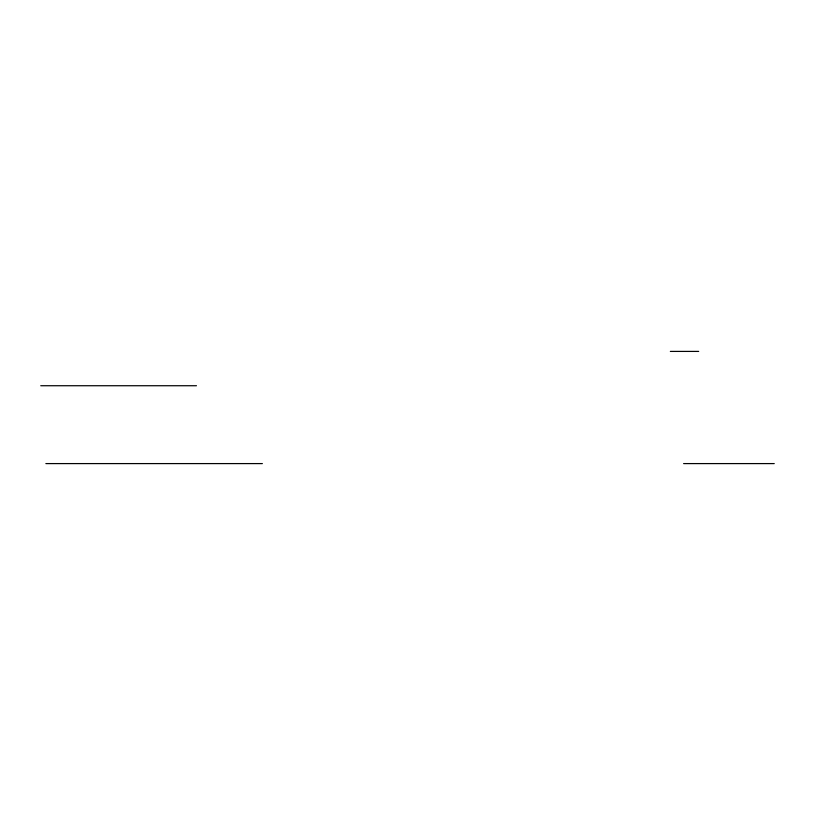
<?xml version="1.0" encoding="UTF-8"?>
<svg xmlns="http://www.w3.org/2000/svg" width="815" height="815" viewBox="0 0 815 815"><rect width="100%" height="100%" fill="white"/><g stroke="black" fill="none" stroke-linecap="round" stroke-linejoin="round"><path stroke-width="1.22" d="M670.348 351.408L698.679 351.408M40.75 385.729L196.466 385.729M45.864 463.592L262.369 463.592M683.612 463.592L774.25 463.592"/></g></svg>
